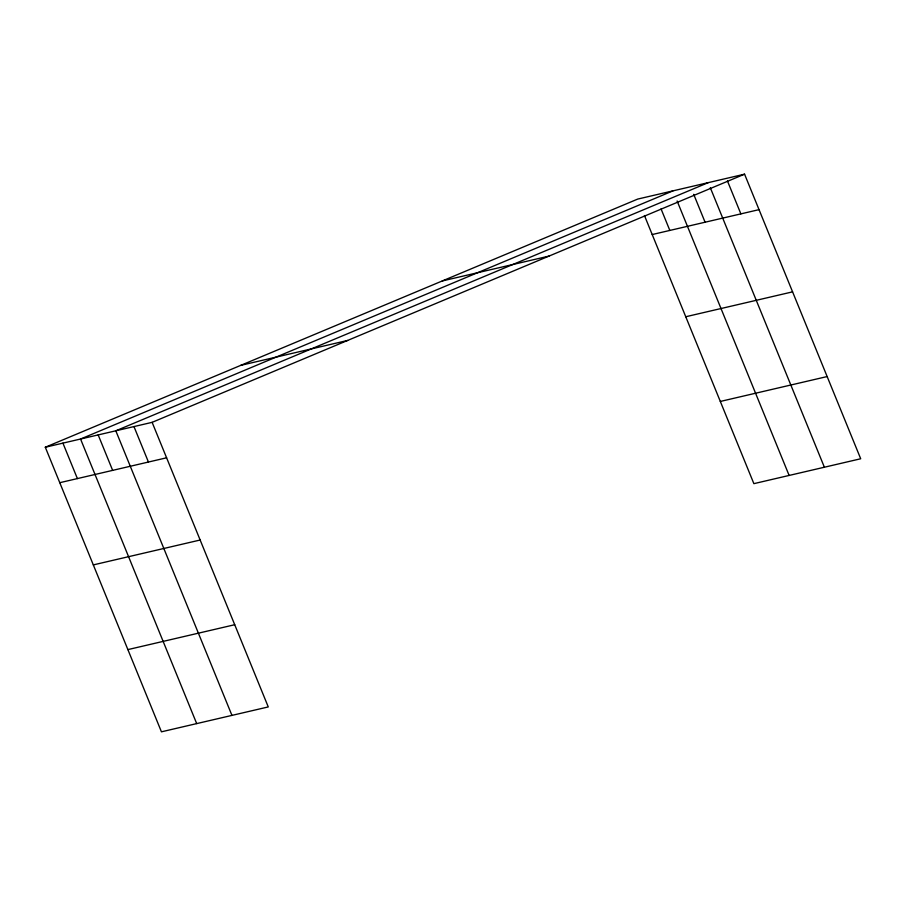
<?xml version="1.0" encoding="UTF-8"?>
<svg xmlns="http://www.w3.org/2000/svg" width="906" height="906" viewBox="0 0 906 906"><rect width="100%" height="100%" fill="white"/><g stroke="black" fill="none" stroke-linecap="round" stroke-linejoin="round"><path stroke-width="1.36" d="M45.3 447.236L152.129 422.343L268.267 706.929L161.438 731.822L45.3 447.236L637.733 199.071L744.562 174.179L860.7 458.764L753.871 483.657L644.449 215.537M672.988 190.86L80.555 439.025L196.693 723.6M708.243 182.65L115.809 430.803L231.947 715.389M152.129 422.343L744.562 174.179M442.23 280.962L549.059 256.081M652.207 234.541L759.035 209.648M240.803 365.345L347.632 340.452M685.751 316.749L792.58 291.857M59.773 482.694L166.602 457.802M720.315 401.449L827.155 376.556M93.318 564.902L200.147 540.021M127.882 649.602L234.722 624.721M727.439 180.951L740.87 213.873M710.304 187.712L824.381 467.224M693.713 194.348L705.083 222.219M677.122 200.996L789.126 475.446M661.052 208.901L669.828 230.43M133.975 426.579L148.437 462.037M98.176 434.914L112.65 470.373M62.922 443.125L77.395 478.595"/></g></svg>
